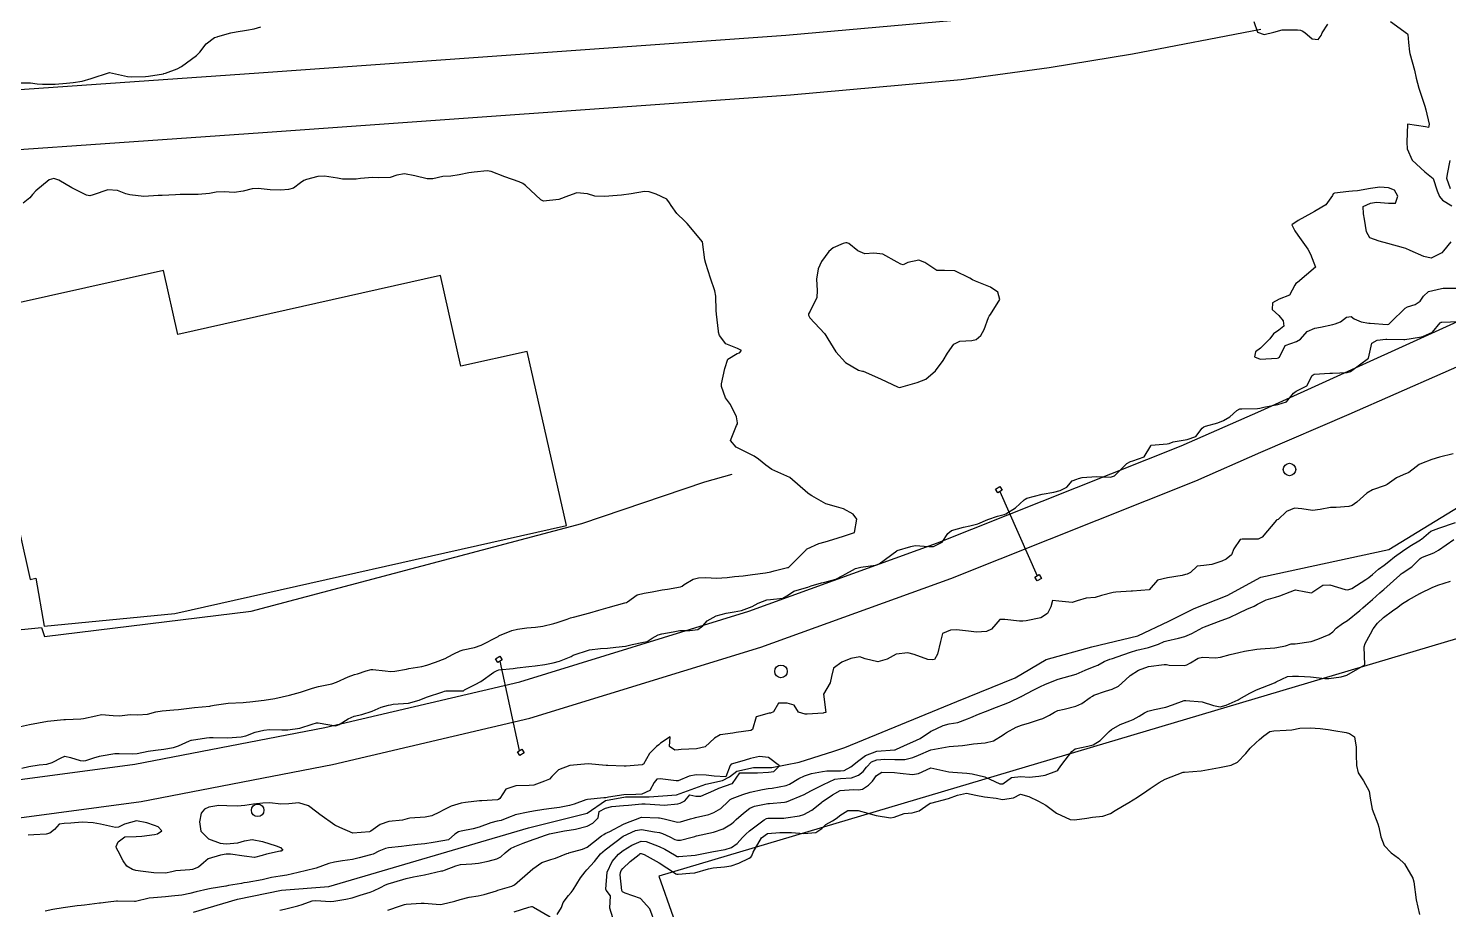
# Model space of a CAD drawing. Header units: metres. Extents: x 307586 to 320046, y 7427249 to 7434250.
# Drawn here: x 314908.2 to 315065.7, y 7432024.5 to 7432122.2 of the extents above; entities that cross this region are included whole.
import ezdxf

# ---------------------------------------------------------------- set-up
doc = ezdxf.new("R2010")
doc.units = ezdxf.units.M
doc.header["$MEASUREMENT"] = 0
for name, color, linetype in [('Curvas de Nivel 1m', 11, 'Continuous'), ('Curvas de Nivel 5m', 15, 'Continuous'), ('Divisa', 42, 'FENCELINE2'), ('Edificações', 30, 'Continuous'), ('Hidrografia', 140, 'Continuous'), ('Linha Férrea', 20, 'Continuous'), ('Portico', 45, 'Continuous'), ('Postes', 20, 'Continuous'), ('Vias Primárias', 230, 'Continuous')]:
    doc.layers.add(name, color=color, linetype=linetype)
doc.linetypes.add('FENCELINE2', pattern='A,0.25,-0.1,[132,ltypeshp.shx,S=0.1,R=0,X=-0.1,Y=0],-0.1,1', length=1.45)

msp = doc.modelspace()

# ---------------------------------------------------------------- linework, layer by layer
at = {"layer": 'Curvas de Nivel 1m', "flags": 128}
for points, elevation in [([(314907.2, 7432116.18), (314908.46, 7432116.19), (314909.2, 7432116.09), (314909.8, 7432116.03), (314911.2, 7432116.05), (314912.45, 7432116.14), (314913.2, 7432116.23), (314914.2, 7432116.38), (314915.21, 7432116.65), (314917.22, 7432117.34), (314919.22, 7432116.9), (314919.68, 7432116.85), (314921.22, 7432116.89), (314921.57, 7432116.94), (314923.22, 7432117.19), (314923.28, 7432117.21), (314923.43, 7432117.27), (314924.73, 7432117.75), (314925.23, 7432118), (314926.89, 7432119.23), (314927.25, 7432119.59), (314927.95, 7432120.52), (314928.88, 7432121.2), (314929.17, 7432121.29), (314929.26, 7432121.32), (314930.71, 7432121.74), (314931.27, 7432121.85), (314932.42, 7432122.01), (314933.28, 7432122.18), (314934.02, 7432122.4)], 728), ([(315044.14, 7432122.99), (315044.55, 7432121.82), (315045.29, 7432121.56), (315046.36, 7432121.79), (315047.3, 7432122.06), (315049, 7432122.06), (315049.3, 7432122.03), (315049.51, 7432121.97), (315049.8, 7432121.75), (315050.62, 7432121.07), (315051.29, 7432120.98), (315051.59, 7432121.43), (315051.7, 7432121.73), (315052.33, 7432122.69)], 728), ([(315059.31, 7432122.98), (315061.19, 7432121.61), (315061.22, 7432121.54), (315061.28, 7432120.64), (315061.39, 7432119.61), (315061.43, 7432119.45), (315061.97, 7432117.6), (315062.14, 7432116.7), (315062.44, 7432115.6), (315063.08, 7432113.71), (315063.11, 7432113.59), (315063.2, 7432113.18), (315063.59, 7432111.59), (315063.51, 7432111.25), (315063.17, 7432111.29), (315061.17, 7432111.61), (315061.09, 7432109.61), (315061.14, 7432108.86), (315061.68, 7432107.6), (315063.11, 7432106.3), (315064.02, 7432105.58), (315064.47, 7432104.2), (315064.72, 7432103.57), (315065.08, 7432103.19), (315066.08, 7432102.54)], 728), ([(314907.05, 7432044.75), (314908.35, 7432045.05), (314910.35, 7432045.41), (314912.18, 7432045.57), (314912.36, 7432045.58), (314914.04, 7432045.68), (314914.36, 7432045.7), (314915.73, 7432045.98), (314916.36, 7432046.14), (314917.66, 7432046.03), (314918.36, 7432046), (314919.53, 7432046.13), (314920.37, 7432046.11), (314921.46, 7432046.19), (314922.37, 7432046.42), (314923.08, 7432046.55), (314924.37, 7432046.67), (314924.9, 7432046.71), (314926.38, 7432046.88), (314926.68, 7432046.92), (314928.38, 7432047.08), (314928.48, 7432047.1), (314928.85, 7432047.19), (314930.39, 7432047.41), (314932.06, 7432047.48), (314932.39, 7432047.51), (314932.81, 7432047.56), (314934.39, 7432047.73), (314935.58, 7432047.92), (314936.39, 7432048.11), (314937.2, 7432048.29), (314938.4, 7432048.61), (314939.75, 7432049.06), (314940.4, 7432049.23), (314941.9, 7432049.55), (314942.41, 7432049.72), (314943.71, 7432050.31), (314944.42, 7432050.57), (314944.75, 7432050.66), (314945.7, 7432050.99), (314946.27, 7432051.14), (314946.43, 7432051.15), (314947.8, 7432050.97), (314948.42, 7432050.91), (314948.87, 7432050.95), (314950.18, 7432051.18), (314950.43, 7432051.23), (314951.88, 7432051.47), (314952.43, 7432051.6), (314953.38, 7432051.96), (314954.45, 7432052.36), (314954.81, 7432052.52), (314955.41, 7432052.87), (314956.11, 7432053.21), (314956.46, 7432053.31), (314957.73, 7432053.58), (314958.46, 7432053.83), (314960.32, 7432054.81), (314960.41, 7432054.87), (314960.47, 7432054.9), (314961.84, 7432055.44), (314962.49, 7432055.6), (314963.52, 7432055.74), (314964.49, 7432055.83), (314965.29, 7432055.95), (314966.5, 7432056.25), (314966.88, 7432056.35), (314968, 7432056.73), (314968.36, 7432056.86), (314968.5, 7432056.89), (314968.71, 7432056.92), (314970.51, 7432057.4), (314971.5, 7432057.7), (314972.52, 7432058), (314974.4, 7432058.52), (314974.52, 7432058.55), (314974.59, 7432058.57), (314974.67, 7432058.64), (314975.76, 7432059.4), (314976.54, 7432059.6), (314977.4, 7432059.75), (314978.54, 7432059.95), (314979.1, 7432060.03), (314980.55, 7432060.31), (314980.73, 7432060.39), (314980.97, 7432060.57), (314981.97, 7432061.15), (314982.56, 7432061.29), (314983.35, 7432061.32), (314984.56, 7432061.27), (314985.72, 7432061.35), (314986.56, 7432061.45), (314987.52, 7432061.53), (314988.56, 7432061.67), (314989.97, 7432061.86), (314990.57, 7432061.98), (314990.93, 7432062.08), (314992.41, 7432062.43), (314992.54, 7432062.46), (314992.57, 7432062.49), (314994.48, 7432064.4), (314994.53, 7432064.46), (314994.59, 7432064.52), (314995.9, 7432065.09), (314996.61, 7432065.3), (314997.45, 7432065.53), (314998.62, 7432065.93), (314998.95, 7432066.02), (314999.87, 7432066.34), (315000.11, 7432067.81), (314999.7, 7432068.34), (314998.65, 7432068.94), (314997.86, 7432069.17), (314996.66, 7432069.51), (314995.11, 7432070.4), (314994.83, 7432070.57), (314994.68, 7432070.68), (314992.69, 7432072.43), (314990.7, 7432073.3), (314990.02, 7432073.78), (314989.21, 7432074.47), (314988.72, 7432074.8), (314988.08, 7432075.13), (314986.73, 7432075.77), (314986.12, 7432076.51), (314986.76, 7432078.2), (314986.87, 7432078.39), (314986.89, 7432078.5), (314986.77, 7432079.16), (314986.1, 7432080.51), (314985.55, 7432081.27), (314985.1, 7432082.53), (314985.11, 7432082.82), (314985.49, 7432084.52), (314985.81, 7432085.56), (314986.86, 7432086.17), (314987.1, 7432086.26), (314987.32, 7432086.5), (314986.87, 7432086.71), (314985.59, 7432087.24), (314984.88, 7432088.17), (314984.77, 7432088.53), (314984.76, 7432088.66), (314984.56, 7432090.53), (314984.53, 7432090.93), (314984.49, 7432092.53), (314984.37, 7432093.11), (314983.88, 7432094.54), (314983.37, 7432096.15), (314983.27, 7432096.55), (314983, 7432098.55), (314981.28, 7432100.57), (314981.04, 7432100.83), (314980.15, 7432101.7), (314979.51, 7432102.59), (314979.34, 7432102.88), (314979.06, 7432103.27), (314977.85, 7432103.83), (314977.07, 7432104.09), (314976.57, 7432104.13), (314975.07, 7432103.88), (314974, 7432103.73), (314973.06, 7432103.64), (314972.16, 7432103.58), (314971.06, 7432103.62), (314970.25, 7432103.89), (314969.07, 7432103.98), (314968.15, 7432103.64), (314967.06, 7432103.24), (314965.37, 7432103.08), (314965.06, 7432103.22), (314963.37, 7432104.79), (314963.08, 7432105.03), (314962.66, 7432105.22), (314961.09, 7432105.77), (314959.58, 7432106.35), (314959.1, 7432106.42), (314957.68, 7432106.27), (314957.09, 7432106.19), (314956, 7432105.97), (314955.09, 7432105.85), (314954.2, 7432105.79), (314953.08, 7432105.54), (314952.46, 7432105.53), (314951.09, 7432105.87), (314949.96, 7432106.08), (314949.09, 7432105.93), (314948.36, 7432105.7), (314947.08, 7432105.66), (314946.39, 7432105.68), (314945.08, 7432105.57), (314944.59, 7432105.51), (314943.08, 7432105.52), (314942.51, 7432105.6), (314941.08, 7432105.83), (314940.35, 7432105.8), (314939.08, 7432105.48), (314938.8, 7432105.36), (314938.41, 7432105.09), (314937.65, 7432104.51), (314937.07, 7432104.34), (314936.24, 7432104.29), (314935.06, 7432104.32), (314933.73, 7432104.48), (314933.07, 7432104.45), (314932.05, 7432104.18), (314931.06, 7432104.04), (314929.97, 7432104.09), (314929.06, 7432104.05), (314928.34, 7432103.93), (314927.06, 7432103.8), (314925.64, 7432103.82), (314925.06, 7432103.81), (314924.56, 7432103.76), (314923.06, 7432103.7), (314922.65, 7432103.68), (314921.06, 7432103.59), (314919.49, 7432103.75), (314919.06, 7432103.89), (314918.13, 7432104.26), (314917.06, 7432104.33), (314915.44, 7432103.75), (314915.06, 7432103.65), (314914.69, 7432103.74), (314913.06, 7432104.56), (314911.62, 7432105.4), (314911.07, 7432105.59), (314910.54, 7432105.42), (314909.06, 7432104.21), (314908.7, 7432103.8), (314908.42, 7432103.45), (314907.67, 7432102.83)], 728), ([(315065.95, 7432104.42), (315065.56, 7432105.56), (315065.62, 7432106.07), (315065.92, 7432107.56)], 728), ([(315066, 7432098.57), (315065.18, 7432097.57), (315065, 7432097.35), (315063.81, 7432096.76), (315063, 7432096.94), (315061.46, 7432097.61), (315061.01, 7432097.82), (315060.72, 7432097.9), (315059.01, 7432098.36), (315058.04, 7432098.62), (315057.02, 7432098.99), (315056.65, 7432099.67), (315056.43, 7432101.06), (315056.3, 7432101.67), (315056.26, 7432102.47), (315057.07, 7432102.83), (315057.76, 7432102.97), (315059.07, 7432102.85), (315059.86, 7432102.84), (315060.12, 7432103.62), (315059.74, 7432104.28), (315059.09, 7432104.54), (315058.13, 7432104.62), (315057.09, 7432104.47), (315055.62, 7432104.21), (315055.09, 7432104.17), (315054.67, 7432104.12), (315053.09, 7432103.96), (315052.94, 7432103.86), (315052.85, 7432103.71), (315052.14, 7432102.65), (315051.06, 7432102.02), (315050.86, 7432101.93), (315050.54, 7432101.74), (315049.04, 7432100.93), (315048.36, 7432100.44), (315048.7, 7432099.76), (315049.03, 7432099.28), (315050.11, 7432097.74), (315050.43, 7432097.17), (315050.98, 7432095.73), (315048.97, 7432094.04), (315048.81, 7432093.92), (315048.69, 7432093.76), (315048.08, 7432092.63), (315046.94, 7432092.2), (315046.2, 7432091.79), (315046.18, 7432091.04), (315046.92, 7432090.38), (315047.38, 7432089.78), (315047.48, 7432089.2), (315046.9, 7432088.76), (315046.33, 7432088.35), (315045.93, 7432087.79), (315044.87, 7432086.77), (315044.34, 7432086.34), (315044.2, 7432085.82), (315044.86, 7432085.54), (315046.72, 7432085.64), (315046.86, 7432085.69), (315046.92, 7432085.72), (315046.97, 7432085.78), (315047.6, 7432087.05), (315048.88, 7432087.51), (315049.33, 7432087.75), (315050.04, 7432088.6), (315050.9, 7432088.98), (315051.52, 7432089.11), (315052.91, 7432089.39), (315053.16, 7432089.45), (315053.76, 7432089.7), (315054.42, 7432090.19), (315054.92, 7432090.27), (315055.25, 7432090.02), (315056.04, 7432089.67), (315056.91, 7432089.55), (315057.03, 7432089.54), (315058.91, 7432089.4), (315059.11, 7432089.44), (315059.33, 7432089.63), (315060.93, 7432091.21), (315061.19, 7432091.35), (315062.02, 7432091.6), (315062.57, 7432091.96), (315062.95, 7432092.54), (315063.51, 7432093.03), (315064.96, 7432093.39), (315065.13, 7432093.4), (315066.96, 7432093.42)], 728), ([(314907.53, 7432040.21), (314908.29, 7432040.37), (314909.43, 7432040.56), (314910.3, 7432040.65), (314910.89, 7432040.81), (314911.95, 7432041.39), (314912.2, 7432041.5), (314912.3, 7432041.51), (314912.91, 7432041.38), (314913.98, 7432041.05), (314914.3, 7432040.99), (314914.63, 7432041.03), (314915.49, 7432041.35), (314916.12, 7432041.53), (314916.31, 7432041.56), (314917.83, 7432041.81), (314918.31, 7432041.83), (314919.84, 7432041.77), (314920.31, 7432041.82), (314921.52, 7432042.07), (314922.32, 7432042.18), (314923.26, 7432042.31), (314924.32, 7432042.5), (314924.9, 7432042.66), (314926.09, 7432043.22), (314926.28, 7432043.28), (314926.33, 7432043.29), (314927.99, 7432043.55), (314928.34, 7432043.58), (314928.73, 7432043.59), (314930.34, 7432043.55), (314931.84, 7432043.66), (314932.34, 7432043.79), (314933.4, 7432044.19), (314934.35, 7432044.41), (314934.99, 7432044.47), (314936.35, 7432044.45), (314937.01, 7432044.43), (314938.35, 7432044.62), (314939.7, 7432045.06), (314940.2, 7432045.2), (314940.36, 7432045.21), (314941.46, 7432045.04), (314942.35, 7432044.89), (314942.7, 7432045.02), (314943.71, 7432045.66), (314944.37, 7432045.94), (314945.23, 7432046.13), (314946.38, 7432046.5), (314946.69, 7432046.67), (314947.37, 7432046.97), (314948.16, 7432047.19), (314948.39, 7432047.23), (314948.71, 7432047.27), (314950.39, 7432047.4), (314951.59, 7432047.72), (314952.39, 7432048.06), (314954.19, 7432048.67), (314954.4, 7432048.74), (314954.52, 7432048.76), (314956.4, 7432048.77), (314956.48, 7432048.78), (314956.62, 7432048.86), (314957.78, 7432049.47), (314958.41, 7432049.82), (314959.86, 7432050.82), (314960.21, 7432051.03), (314960.43, 7432051.08), (314961.99, 7432051.24), (314962.43, 7432051.3), (314963.74, 7432051.47), (314964.43, 7432051.53), (314965.51, 7432051.68), (314966.44, 7432051.86), (314967.14, 7432052.04), (314968.45, 7432052.59), (314968.53, 7432052.64), (314968.65, 7432052.72), (314970.46, 7432053.33), (314971.68, 7432053.45), (314972.46, 7432053.5), (314973.4, 7432053.6), (314974.46, 7432053.72), (314975.21, 7432053.89), (314976.47, 7432054.16), (314976.85, 7432054.24), (314977.42, 7432054.61), (314978.09, 7432054.99), (314978.48, 7432055.08), (314979.75, 7432055.32), (314980.49, 7432055.45), (314981.59, 7432055.46), (314982.49, 7432055.58), (314983.05, 7432055.99), (314983.53, 7432056.53), (314984.51, 7432057.09), (314985.64, 7432057.38), (314986.51, 7432057.53), (314987.34, 7432057.67), (314988.52, 7432058.12), (314989.16, 7432058.47), (314990.13, 7432058.86), (314990.53, 7432058.91), (314991.91, 7432059.06), (314992.54, 7432059.41), (314993.13, 7432059.83), (314994.55, 7432060.22), (314994.68, 7432060.27), (314995.05, 7432060.4), (314996.21, 7432060.73), (314996.56, 7432060.82), (314997.77, 7432061.16), (314998.57, 7432061.57), (314999.97, 7432062.34), (315000.57, 7432062.49), (315002.19, 7432062.7), (315002.58, 7432062.86), (315004.54, 7432064.29), (315004.57, 7432064.31), (315004.59, 7432064.32), (315006.1, 7432064.77), (315006.6, 7432064.87), (315008.08, 7432064.77), (315008.6, 7432064.77), (315009.57, 7432065.26), (315010.19, 7432066.22), (315010.63, 7432066.54), (315011.93, 7432066.9), (315012.63, 7432067.06), (315013.52, 7432067.3), (315014.64, 7432067.77), (315015.73, 7432068.15), (315016.46, 7432068.33), (315016.65, 7432068.39), (315017.72, 7432069.07), (315018.67, 7432069.93), (315018.77, 7432070.02), (315018.95, 7432070.12), (315020.68, 7432070.57), (315021.97, 7432070.79), (315022.68, 7432070.98), (315023.39, 7432071.36), (315024.01, 7432072.06), (315024.5, 7432072.25), (315024.7, 7432072.31), (315025.09, 7432072.44), (315026.7, 7432072.55), (315028.26, 7432072.45), (315028.7, 7432072.61), (315030.04, 7432073.98), (315030.48, 7432074.21), (315030.72, 7432074.27), (315031.97, 7432074.71), (315032.7, 7432075.95), (315032.72, 7432075.98), (315032.74, 7432075.99), (315034.52, 7432076.15), (315034.75, 7432076.21), (315035.18, 7432076.36), (315036.75, 7432076.62), (315037.69, 7432076.96), (315038.41, 7432077.88), (315038.61, 7432078.04), (315038.77, 7432078.1), (315040.16, 7432078.48), (315040.78, 7432078.74), (315041.48, 7432079.14), (315042.25, 7432079.84), (315042.6, 7432080.02), (315042.8, 7432080.05), (315044.54, 7432080.07), (315044.8, 7432080.11), (315045.23, 7432080.24), (315046.8, 7432080.5), (315047.77, 7432080.8), (315048.53, 7432081.76), (315048.67, 7432081.9), (315048.82, 7432081.98), (315050, 7432082.57), (315050.62, 7432083.73), (315050.84, 7432083.87), (315052.56, 7432084), (315052.85, 7432084), (315054.49, 7432084.05), (315054.85, 7432084.16), (315056.86, 7432085.66), (315057.23, 7432087.31), (315057.83, 7432087.65), (315058.77, 7432087.75), (315058.88, 7432087.76), (315060.77, 7432087.72), (315060.88, 7432087.73), (315062.5, 7432087.99), (315062.89, 7432088.05), (315063.96, 7432088.52), (315064.8, 7432089.57), (315064.87, 7432089.61), (315064.91, 7432089.63), (315064.98, 7432089.64), (315066.91, 7432089.73)], 729), ([(315066.25, 7432075.06), (315064.73, 7432074.66), (315063.89, 7432074.42), (315062.73, 7432073.97), (315062.47, 7432073.85), (315062.15, 7432073.6), (315061.34, 7432072.98), (315060.71, 7432072.7), (315059.96, 7432072.37), (315058.93, 7432071.64), (315058.69, 7432071.52), (315057.29, 7432071.05), (315056.68, 7432070.69), (315055.56, 7432069.68), (315055.05, 7432069.3), (315054.67, 7432069.2), (315053.26, 7432069.11), (315052.66, 7432069.09), (315051.5, 7432068.89), (315050.66, 7432068.75), (315049.46, 7432068.94), (315048.66, 7432069.03), (315047.76, 7432068.67), (315046.83, 7432067.78), (315046.69, 7432067.73), (315046.64, 7432067.69), (315045.06, 7432065.8), (315044.62, 7432065.59), (315042.86, 7432065.59), (315042.62, 7432065.54), (315041.94, 7432064.51), (315041.65, 7432063.84), (315041.08, 7432063.36), (315040.59, 7432063.15), (315039.49, 7432062.77), (315038.58, 7432062.67), (315037.87, 7432062.6), (315037.13, 7432061.89), (315036.75, 7432061.72), (315036.57, 7432061.66), (315036.21, 7432061.54), (315034.57, 7432061.31), (315033.46, 7432061.05), (315032.55, 7432059.95), (315030.7, 7432059.82), (315030.55, 7432059.81), (315028.83, 7432059.72), (315028.55, 7432059.68), (315027.23, 7432059.33), (315026.54, 7432059.13), (315025.54, 7432059.03), (315024.53, 7432058.73), (315024.01, 7432058.57), (315022.53, 7432058.72), (315021.83, 7432058.78), (315021.63, 7432058.08), (315021.27, 7432057.33), (315020.51, 7432056.85), (315018.91, 7432056.52), (315018.51, 7432056.49), (315018.15, 7432056.48), (315016.51, 7432056.66), (315015.99, 7432056.66), (315015.53, 7432056.15), (315015.05, 7432055.6), (315014.49, 7432055.34), (315013.4, 7432055.27), (315012.49, 7432055.4), (315011.18, 7432055.52), (315010.49, 7432055.49), (315009.6, 7432055.11), (315009.38, 7432054.23), (315009.07, 7432052.84), (315008.74, 7432052.24), (315008.45, 7432052.19), (315008, 7432052.24), (315006.46, 7432052.81), (315005.76, 7432052.97), (315004.46, 7432052.84), (315003.46, 7432052.29), (315002.45, 7432051.97), (315001.02, 7432052.32), (315000.45, 7432052.53), (314999.45, 7432052.35), (314998.45, 7432051.96), (314997.54, 7432051.27), (314997.29, 7432050.37), (314997.15, 7432049.64), (314996.4, 7432048.38), (314996.67, 7432046.38), (314996.45, 7432046.31), (314996.38, 7432046.3), (314994.59, 7432046.19), (314994.38, 7432046.19), (314993.64, 7432046.41), (314993.15, 7432047.18), (314992.39, 7432047.4), (314991.44, 7432047.39), (314990.86, 7432046.45), (314990.53, 7432046.3), (314990.38, 7432046.28), (314988.95, 7432045.89), (314988.55, 7432044.48), (314988.35, 7432044.37), (314986.72, 7432044.13), (314986.35, 7432044.06), (314984.96, 7432043.9), (314984.34, 7432043.53), (314983.28, 7432042.54), (314982.33, 7432042.32), (314980.63, 7432042.27), (314980.33, 7432042.23), (314979.93, 7432042.18), (314979.35, 7432042.58), (314979.42, 7432043.66), (314978.34, 7432042.95), (314978.14, 7432042.79), (314977.9, 7432042.6), (314977.12, 7432041.82), (314976.46, 7432040.62), (314976.36, 7432040.58), (314976.31, 7432040.57), (314974.55, 7432040.4), (314974.31, 7432040.4), (314972.49, 7432040.49), (314972.31, 7432040.5), (314970.31, 7432040.69), (314968.3, 7432040.49), (314967.03, 7432040), (314966.29, 7432039.27), (314966.04, 7432038.99), (314965.47, 7432038.75), (314964.6, 7432038.43), (314964.28, 7432038.32), (314963.78, 7432038.27), (314962.28, 7432038.25), (314961.2, 7432037.88), (314960.54, 7432036.81), (314960.37, 7432036.7), (314960.26, 7432036.69), (314958.51, 7432036.58), (314958.26, 7432036.56), (314956.72, 7432036.39), (314956.25, 7432036.32), (314955.14, 7432035.98), (314954.24, 7432035.53), (314953.83, 7432035.3), (314952.98, 7432034.9), (314952.23, 7432034.76), (314950.53, 7432034.63), (314950.23, 7432034.57), (314949.73, 7432034.44), (314948.23, 7432034.26), (314947.24, 7432033.95), (314946.22, 7432033.2), (314946.07, 7432033.13), (314944.21, 7432033), (314942.79, 7432033.6), (314942.22, 7432033.88), (314940.57, 7432035.05), (314940.24, 7432035.33), (314939.31, 7432036), (314938.25, 7432036.36), (314937.11, 7432036.23), (314936.25, 7432036.21), (314935.01, 7432036.35), (314934.25, 7432036.32), (314933.2, 7432036.19), (314932.25, 7432036.07), (314931.44, 7432035.97), (314930.25, 7432036.02), (314929.36, 7432036.07), (314928.24, 7432035.87), (314927.79, 7432035.66), (314927.42, 7432035.21), (314927.2, 7432034.23), (314927.37, 7432033.21), (314928.2, 7432032.35), (314929.5, 7432031.87), (314930.19, 7432031.8), (314931.46, 7432031.9), (314932.2, 7432032.12), (314933.06, 7432032.28), (314934.2, 7432032.06), (314935.71, 7432031.59), (314936.19, 7432031.41), (314936.47, 7432031.1), (314936.29, 7432030.99), (314936.18, 7432030.97), (314934.66, 7432030.64), (314934.18, 7432030.49), (314933.33, 7432030.29), (314932.18, 7432030.42), (314930.67, 7432030.67), (314930.18, 7432030.66), (314929.55, 7432030.55), (314928.17, 7432030.14), (314927.67, 7432029.7), (314927.1, 7432029.21), (314926.43, 7432028.95), (314926.16, 7432028.9), (314924.61, 7432028.79), (314924.16, 7432028.69), (314923.45, 7432028.54), (314922.16, 7432028.57), (314920.67, 7432028.77), (314920.16, 7432028.86), (314919.8, 7432028.94), (314919.15, 7432029.31), (314918.75, 7432029.9), (314918.18, 7432030.98), (314918.01, 7432031.32), (314917.99, 7432031.52), (314918.19, 7432032.04), (314918.92, 7432032.59), (314920.2, 7432032.63), (314920.84, 7432032.64), (314922.21, 7432032.84), (314922.55, 7432032.92), (314923.03, 7432033.26), (314922.65, 7432033.69), (314922.22, 7432033.84), (314921.36, 7432034.14), (314920.22, 7432034.37), (314918.9, 7432033.99), (314918.22, 7432033.64), (314917.92, 7432033.62), (314916.22, 7432033.98), (314915.44, 7432034.13), (314914.22, 7432034.2), (314912.93, 7432034.09), (314912.22, 7432034.06), (314911.64, 7432033.97), (314911.13, 7432033.4), (314910.62, 7432032.99), (314910.21, 7432032.89), (314908.83, 7432032.81), (314908.2, 7432032.75)], 729), ([(314948.11, 7432024.46), (314949.51, 7432024.94), (314949.96, 7432025.09), (314950.12, 7432025.12), (314951.8, 7432025.23), (314952.12, 7432025.22), (314953.91, 7432025.09), (314954.12, 7432025.1), (314955.54, 7432025.44), (314956.12, 7432025.62), (314957.11, 7432025.87), (314958.13, 7432026.04), (314958.78, 7432026.19), (314960.14, 7432026.6), (314960.3, 7432026.65), (314960.83, 7432026.8), (314961.85, 7432027.09), (314962.15, 7432027.26), (314963.87, 7432028.76), (314964.17, 7432029.02), (314965.19, 7432029.73), (314966.18, 7432030.07), (314966.7, 7432030.22), (314967.97, 7432030.72), (314968.13, 7432030.78), (314968.18, 7432030.8), (314969.69, 7432031.2), (314970.19, 7432031.43), (314970.92, 7432031.97), (314971.81, 7432032.67), (314972.04, 7432032.85), (314972.22, 7432032.94), (314972.74, 7432033.18), (314974.23, 7432033.97), (314974.69, 7432034.17), (314975.88, 7432034.62), (314976.13, 7432034.72), (314976.23, 7432034.74), (314978.13, 7432034.7), (314978.23, 7432034.7), (314978.73, 7432034.59), (314979.93, 7432034.28), (314980.23, 7432034.22), (314980.55, 7432034.24), (314981.66, 7432034.56), (314982.1, 7432034.68), (314982.24, 7432034.71), (314983.69, 7432035.07), (314984.24, 7432035.26), (314985.04, 7432035.73), (314985.84, 7432036.5), (314986.07, 7432036.7), (314986.27, 7432036.81), (314987.48, 7432037.28), (314988.27, 7432037.52), (314989.64, 7432037.82), (314990.28, 7432037.93), (314990.74, 7432037.99), (314992.28, 7432038.28), (314992.63, 7432038.42), (314993.67, 7432039.03), (314994.3, 7432039.35), (314995.1, 7432039.59), (314996.3, 7432039.82), (314996.8, 7432039.88), (314998.31, 7432039.89), (314998.72, 7432039.94), (314999.43, 7432040.34), (315000.32, 7432041.05), (315001.06, 7432041.59), (315002.33, 7432042.07), (315004.28, 7432042.23), (315004.33, 7432042.23), (315004.38, 7432042.23), (315004.51, 7432042.28), (315005.73, 7432042.87), (315006.34, 7432043.13), (315007.12, 7432043.48), (315008.27, 7432044.24), (315008.31, 7432044.28), (315008.35, 7432044.31), (315009.67, 7432044.91), (315010.37, 7432045.09), (315011.31, 7432045.26), (315012.37, 7432045.65), (315012.74, 7432045.82), (315013.59, 7432046.17), (315014.39, 7432046.49), (315015.6, 7432046.94), (315016.39, 7432047.24), (315017.03, 7432047.5), (315018.32, 7432048.12), (315018.38, 7432048.15), (315018.4, 7432048.16), (315019.67, 7432048.84), (315020.42, 7432049.22), (315021.02, 7432049.49), (315022.43, 7432050.07), (315024.44, 7432050.6), (315025.44, 7432051.04), (315026.45, 7432051.48), (315026.84, 7432051.63), (315027.56, 7432052.01), (315028.17, 7432052.29), (315028.46, 7432052.37), (315028.99, 7432052.52), (315030.46, 7432053.07), (315031.16, 7432053.27), (315032.47, 7432053.59), (315033.58, 7432053.94), (315034.19, 7432054.22), (315034.48, 7432054.32), (315035.77, 7432054.62), (315036.49, 7432054.81), (315037.26, 7432055.13), (315038.5, 7432055.8), (315038.66, 7432055.88), (315040.51, 7432056.56), (315041.45, 7432056.9), (315042.52, 7432057.42), (315043.36, 7432057.82), (315044.17, 7432058.17), (315044.53, 7432058.36), (315045.5, 7432058.84), (315046.54, 7432059.14), (315047.03, 7432059.3), (315048.18, 7432059.76), (315048.45, 7432059.87), (315048.55, 7432059.91), (315048.75, 7432059.95), (315049.91, 7432059.74), (315050.55, 7432059.63), (315050.62, 7432059.66), (315050.7, 7432059.73), (315051.78, 7432060.5), (315052.56, 7432060.53), (315054.26, 7432059.99), (315054.56, 7432059.95), (315055, 7432060.12), (315056.57, 7432061.11), (315056.89, 7432061.33), (315057.29, 7432061.65), (315057.98, 7432062.25), (315058.59, 7432062.69), (315059.11, 7432063.12), (315059.73, 7432063.62), (315060.61, 7432064.25), (315061.43, 7432064.79), (315062.62, 7432065.52), (315062.66, 7432065.55), (315062.72, 7432065.59), (315063.75, 7432066.46), (315064.64, 7432066.82), (315066.52, 7432067.42)], 729), ([(314973.04, 7432023.59), (314972.71, 7432024.66), (314972.78, 7432026.02), (314972.32, 7432026.67), (314972.27, 7432026.79), (314972.43, 7432028.67), (314972.99, 7432029.85), (314973.68, 7432030.65), (314974.2, 7432031.06), (314975.16, 7432031.67), (314976.21, 7432032.11), (314976.75, 7432032.07), (314978.2, 7432031.52), (314978.83, 7432031.22), (314979.88, 7432030.57), (314980.19, 7432030.41), (314980.38, 7432030.38), (314982.19, 7432030.55), (314984.2, 7432030.96), (314985.51, 7432031.19), (314986.2, 7432031.4), (314986.86, 7432031.84), (314987.45, 7432032.49), (314987.81, 7432032.89), (314988.22, 7432033.24), (314989.85, 7432034.46), (314990.08, 7432034.6), (314990.24, 7432034.63), (314992.02, 7432034.65), (314992.24, 7432034.67), (314993.75, 7432034.9), (314994.24, 7432035.05), (314995.11, 7432035.53), (314996.18, 7432036.38), (314996.23, 7432036.42), (314996.26, 7432036.44), (314997.4, 7432037.24), (314998.28, 7432037.7), (314999.76, 7432037.82), (315000.28, 7432037.79), (315000.74, 7432037.86), (315001.42, 7432038.32), (315001.84, 7432038.76), (315002.3, 7432039.36), (315002.88, 7432039.73), (315004.3, 7432039.71), (315004.92, 7432039.65), (315006.3, 7432039.49), (315006.96, 7432039.6), (315008.31, 7432040.24), (315010.31, 7432039.8), (315010.75, 7432039.76), (315012.3, 7432039.65), (315012.92, 7432039.57), (315014.3, 7432039.22), (315015.99, 7432038.44), (315016.29, 7432038.46), (315017.26, 7432039.17), (315018.3, 7432039.27), (315019.21, 7432039.2), (315020.3, 7432039.3), (315020.99, 7432039.4), (315022.31, 7432039.91), (315022.4, 7432039.98), (315022.48, 7432040.07), (315022.86, 7432040.6), (315023.97, 7432042.05), (315024.34, 7432042.32), (315025.73, 7432042.64), (315026.34, 7432042.78), (315027.11, 7432043.25), (315027.85, 7432044.01), (315028.1, 7432044.26), (315028.36, 7432044.47), (315029.32, 7432045.03), (315030.38, 7432045.45), (315030.76, 7432045.59), (315031.41, 7432045.96), (315032.01, 7432046.33), (315032.39, 7432046.5), (315033.14, 7432046.69), (315034.39, 7432046.95), (315035.11, 7432047.2), (315036.4, 7432047.68), (315036.58, 7432047.71), (315038.4, 7432047.55), (315039.67, 7432047.13), (315040.39, 7432046.99), (315041.07, 7432047.17), (315042.4, 7432047.78), (315042.51, 7432047.83), (315043.71, 7432048.52), (315044.42, 7432048.87), (315045.1, 7432049.13), (315046.43, 7432049.65), (315046.51, 7432049.7), (315046.62, 7432049.78), (315047.86, 7432050.35), (315048.44, 7432050.4), (315049.08, 7432050.39), (315050.44, 7432050.31), (315052.01, 7432050.14), (315052.44, 7432050.14), (315053.83, 7432050.31), (315054.44, 7432050.51), (315056.45, 7432051.66), (315056.38, 7432053.66), (315056.49, 7432054), (315057.09, 7432055.07), (315057.38, 7432055.65), (315057.87, 7432056.28), (315058.52, 7432056.89), (315059.51, 7432057.63), (315060.1, 7432058.04), (315060.53, 7432058.36), (315061.3, 7432058.84), (315062.55, 7432059.55), (315062.58, 7432059.56), (315062.63, 7432059.59), (315063.91, 7432060.22), (315064.56, 7432060.49), (315065.96, 7432060.94)], 731), ([(314977.79, 7432022.91), (314977.14, 7432024.61), (314976.13, 7432025.75), (314974.44, 7432026.34), (314974.14, 7432026.47), (314974.04, 7432026.64), (314973.86, 7432028.35), (314973.89, 7432028.64), (314973.98, 7432028.83), (314974.17, 7432029.06), (314974.98, 7432029.83), (314975.96, 7432030.62), (314976.1, 7432030.72), (314976.19, 7432030.74), (314976.54, 7432030.62), (314978.18, 7432029.68), (314979.89, 7432028.57), (314980.05, 7432028.46), (314980.16, 7432028.43), (314980.29, 7432028.44), (314981.6, 7432028.56), (314982.13, 7432028.59), (314982.16, 7432028.59), (314983.66, 7432029.04), (314984.17, 7432029.13), (314985.44, 7432029.24), (314986.18, 7432029.35), (314987.03, 7432029.64), (314988.19, 7432030.21), (314988.36, 7432030.31), (314988.46, 7432030.48), (314988.6, 7432030.87), (314989.54, 7432032.46), (314990.22, 7432032.93), (314991.59, 7432033.06), (314992.22, 7432033.06), (314992.86, 7432033.06), (314994.22, 7432032.93), (314995.56, 7432033.04), (314996.22, 7432033.49), (314996.67, 7432033.94), (314997.41, 7432034.37), (314997.92, 7432034.68), (314998.24, 7432034.96), (314999.12, 7432035.48), (315000.25, 7432035.49), (315001.34, 7432035.22), (315002.24, 7432034.96), (315003.83, 7432034.7), (315004.24, 7432034.75), (315005.37, 7432035.15), (315006.25, 7432035.23), (315007.04, 7432035.47), (315008.15, 7432036.24), (315008.22, 7432036.28), (315008.26, 7432036.3), (315008.33, 7432036.31), (315010.27, 7432036.82), (315011.28, 7432037.19), (315012.28, 7432037.42), (315013.3, 7432037.2), (315014.27, 7432037.01), (315015.57, 7432036.85), (315016.27, 7432036.72), (315017.49, 7432036.91), (315018.27, 7432037.32), (315019.2, 7432037.04), (315020.27, 7432036.54), (315021.06, 7432036.08), (315022.25, 7432035.2), (315023.77, 7432034.51), (315024.24, 7432034.46), (315025.61, 7432034.66), (315026.24, 7432034.74), (315027.39, 7432034.87), (315028.25, 7432035.17), (315028.76, 7432035.48), (315029.57, 7432035.98), (315030.27, 7432036.38), (315031.25, 7432036.98), (315032.28, 7432037.68), (315032.66, 7432037.94), (315033.64, 7432038.59), (315034.3, 7432038.96), (315034.97, 7432039.24), (315036.31, 7432039.73), (315036.45, 7432039.76), (315038.31, 7432039.88), (315040.32, 7432040.26), (315041.64, 7432040.51), (315042.32, 7432040.87), (315043.24, 7432041.82), (315043.75, 7432042.4), (315044.35, 7432042.99), (315044.78, 7432043.38), (315045.23, 7432043.79), (315045.91, 7432044.24), (315046.37, 7432044.34), (315047.74, 7432044.39), (315048.37, 7432044.46), (315049.23, 7432044.61), (315050.37, 7432044.67), (315051.5, 7432044.59), (315052.37, 7432044.47), (315053.02, 7432044.36), (315054.37, 7432044.14), (315054.74, 7432044.05), (315055.32, 7432043.67), (315055.5, 7432042.52), (315055.48, 7432041.67), (315055.51, 7432040.48), (315055.71, 7432039.67), (315056.3, 7432038.77), (315056.93, 7432037.65), (315057.05, 7432036.87), (315057.25, 7432035.65), (315057.88, 7432034.01), (315058.01, 7432033.64), (315058.23, 7432032.59), (315058.59, 7432031.63), (315059.37, 7432030.79), (315060.2, 7432030.2), (315060.86, 7432029.6), (315061.76, 7432028), (315061.88, 7432027.59), (315062.14, 7432025.59), (315062.52, 7432023.98)], 732), ([(314936.11, 7432024.44), (314936.63, 7432024.57), (314938.11, 7432024.91), (314938.61, 7432025.07), (314939.7, 7432025.48), (314940.12, 7432025.53), (314941.73, 7432025.42), (314942.12, 7432025.44), (314943.46, 7432025.67), (314944.13, 7432025.83), (314945.02, 7432026.11), (314946.13, 7432026.45), (314946.53, 7432026.59), (314947.3, 7432026.97), (314947.86, 7432027.25), (314948.15, 7432027.36), (314948.76, 7432027.56), (314950.15, 7432027.97), (314950.95, 7432028.13), (314952.16, 7432028.35), (314954.07, 7432028.79), (314954.16, 7432028.8), (314954.22, 7432028.82), (314954.37, 7432028.88), (314955.66, 7432029.37), (314956.17, 7432029.5), (314957.42, 7432029.6), (314958.17, 7432029.66), (314959.22, 7432029.87), (314960.18, 7432030.13), (314960.62, 7432030.36), (314961.11, 7432030.8), (314961.71, 7432031.27), (314962.19, 7432031.5), (314963.11, 7432031.86), (314964.21, 7432032.28), (314964.56, 7432032.4), (314965.58, 7432032.75), (314966.04, 7432032.92), (314966.22, 7432032.96), (314967.7, 7432033.24), (314968.22, 7432033.33), (314968.93, 7432033.42), (314970.22, 7432033.77), (314970.83, 7432034.08), (314971.43, 7432034.68), (314971.54, 7432035.38), (314972.25, 7432035.76), (314972.96, 7432035.95), (314974.25, 7432036.04), (314974.8, 7432036.09), (314976.26, 7432036.25), (314976.63, 7432036.24), (314978.26, 7432036.12), (314978.75, 7432036.1), (314980.26, 7432036.24), (314980.53, 7432036.3), (314981.04, 7432036.56), (314981.58, 7432037.25), (314982.27, 7432037.08), (314982.8, 7432037.07), (314984.27, 7432037.7), (314984.82, 7432037.97), (314986.28, 7432038.49), (314986.32, 7432038.5), (314987.13, 7432039.66), (314988.3, 7432039.69), (314989.09, 7432039.67), (314990.3, 7432039.73), (314990.92, 7432039.83), (314991.52, 7432040.44), (314990.32, 7432041.39), (314989.33, 7432041.47), (314988.32, 7432041.25), (314987.73, 7432041.07), (314986.31, 7432040.67), (314986.19, 7432040.62), (314986.07, 7432040.5), (314985.58, 7432039.22), (314984.29, 7432039.31), (314983.41, 7432039.42), (314982.3, 7432039.46), (314981.53, 7432039.32), (314980.29, 7432038.8), (314980.08, 7432038.78), (314978.29, 7432039.02), (314977.93, 7432038.96), (314977.63, 7432038.61), (314977.17, 7432037.72), (314976.27, 7432037.32), (314975.62, 7432037.28), (314974.27, 7432037.23), (314972.59, 7432036.99), (314972.27, 7432036.92), (314972.05, 7432036.89), (314970.26, 7432036.73), (314970.07, 7432036.69), (314968.78, 7432036.19), (314968.25, 7432036.05), (314967.15, 7432035.83), (314966.25, 7432035.73), (314965.4, 7432035.6), (314964.24, 7432035.41), (314963.67, 7432035.33), (314962.24, 7432035), (314962.08, 7432034.95), (314961.68, 7432034.8), (314960.66, 7432034.38), (314960.23, 7432034.3), (314959.54, 7432034.13), (314958.22, 7432033.65), (314957.58, 7432033.48), (314956.22, 7432033.21), (314955.95, 7432033.13), (314955.54, 7432032.87), (314954.82, 7432032.26), (314954.2, 7432032.13), (314953.14, 7432031.95), (314952.2, 7432031.79), (314951.4, 7432031.71), (314950.19, 7432031.57), (314949.63, 7432031.5), (314948.19, 7432031.36), (314947.86, 7432031.29), (314947.12, 7432030.97), (314946.49, 7432030.66), (314946.18, 7432030.57), (314944.93, 7432030.24), (314944.17, 7432030.08), (314943.06, 7432029.91), (314942.17, 7432029.77), (314941.57, 7432029.63), (314940.16, 7432029.1), (314939.99, 7432029.05), (314938.16, 7432028.61), (314936.9, 7432028.34), (314936.15, 7432028.23), (314935.21, 7432028.05), (314934.15, 7432027.81), (314932.5, 7432027.5), (314932.15, 7432027.46), (314931.87, 7432027.42), (314930.43, 7432027.17), (314930.19, 7432027.12), (314930.14, 7432027.11), (314928.5, 7432026.83), (314928.14, 7432026.77), (314926.85, 7432026.49), (314926.13, 7432026.3), (314925.24, 7432026.11), (314924.12, 7432025.99), (314923.44, 7432025.93), (314922.12, 7432025.83), (314921.62, 7432025.78), (314920.11, 7432025.41), (314920.01, 7432025.39), (314918.11, 7432025.44), (314918, 7432025.44), (314917.07, 7432025.33), (314916.22, 7432025.23), (314916.11, 7432025.22), (314914.46, 7432025), (314914.11, 7432024.96), (314913.65, 7432024.91), (314912.11, 7432024.7), (314910.97, 7432024.53), (314910.1, 7432024.35)], 728)]:
    msp.add_lwpolyline(points, dxfattribs=dict(at, elevation=elevation))
at = {"layer": 'Curvas de Nivel 1m', "elevation": 728, "flags": 128}
msp.add_lwpolyline([(314999, 7432098.45), (314998.91, 7432098.46), (314998.58, 7432098.36), (314997.5, 7432097.88), (314996.99, 7432097.47), (314996.19, 7432096.39), (314995.82, 7432095.55), (314995.64, 7432094.4), (314995.72, 7432093.17), (314995.67, 7432092.4), (314994.92, 7432090.86), (314994.76, 7432090.57), (314994.74, 7432090.41), (314994.91, 7432090.11), (314996.51, 7432088.39), (314996.67, 7432088.17), (314996.88, 7432087.81), (314997.78, 7432086.37), (314998.84, 7432085.16), (315000.28, 7432084.34), (315000.73, 7432084.23), (315000.83, 7432084.21), (315001.06, 7432084.1), (315002.82, 7432083.33), (315004.64, 7432082.47), (315004.81, 7432082.42), (315004.98, 7432082.45), (315006.82, 7432082.96), (315007.75, 7432083.32), (315008.83, 7432084.24), (315009.68, 7432085.4), (315010.15, 7432086.22), (315010.87, 7432087.21), (315011.53, 7432087.55), (315012.88, 7432087.63), (315013.33, 7432087.74), (315013.86, 7432088.18), (315014.24, 7432088.83), (315014.73, 7432090.17), (315014.79, 7432090.3), (315014.92, 7432090.48), (315015.98, 7432092.15), (315015.75, 7432092.97), (315014.95, 7432093.51), (315013.29, 7432094.19), (315012.95, 7432094.33), (315012.64, 7432094.51), (315010.97, 7432095.34), (315009.84, 7432095.36), (315008.97, 7432095.37), (315007.66, 7432096.25), (315006.99, 7432096.53), (315005.77, 7432096.28), (315005.26, 7432096), (315004.98, 7432096.06), (315004.58, 7432096.29), (315002.99, 7432097.17), (315002.01, 7432097.31), (315000.99, 7432097.24), (315000.22, 7432097.57), (314999.21, 7432098.36)], close=True, dxfattribs=at)
at = {"layer": 'Curvas de Nivel 5m', "elevation": 730, "flags": 128}
for points in [[(314966.88, 7432023.95), (314967.35, 7432024.73), (314967.54, 7432025.31), (314968.13, 7432026.08), (314968.44, 7432026.41), (314968.64, 7432026.71), (314969.47, 7432028.02), (314969.97, 7432028.69), (314970.17, 7432028.91), (314971.01, 7432029.85), (314971.68, 7432030.68), (314971.93, 7432030.93), (314972.2, 7432031.14), (314974.21, 7432032.64), (314975.57, 7432033.28), (314976.22, 7432033.39), (314977.67, 7432033.15), (314978.22, 7432033.05), (314978.58, 7432032.95), (314979.36, 7432032.58), (314979.94, 7432032.3), (314980.21, 7432032.2), (314980.57, 7432032.2), (314981.87, 7432032.55), (314982.14, 7432032.63), (314982.21, 7432032.65), (314982.35, 7432032.68), (314984.22, 7432033.11), (314985.28, 7432033.45), (314986.23, 7432034.03), (314986.47, 7432034.25), (314986.73, 7432034.49), (314987.54, 7432035.19), (314988.25, 7432035.74), (314988.75, 7432035.97), (314990.26, 7432036.26), (314990.43, 7432036.28), (314992.08, 7432036.43), (314992.25, 7432036.45), (314992.26, 7432036.45), (314992.3, 7432036.46), (314994.27, 7432037.26), (314995.01, 7432037.66), (314996.28, 7432038.29), (314996.34, 7432038.33), (314996.41, 7432038.38), (314997.68, 7432038.97), (314998.29, 7432039.04), (314999.52, 7432039.12), (315000.3, 7432039.41), (315000.81, 7432039.82), (315001.19, 7432040.32), (315001.75, 7432040.88), (315002.32, 7432041.12), (315003.21, 7432041.19), (315004.32, 7432041.14), (315005.44, 7432041.15), (315006.32, 7432041.37), (315006.94, 7432041.64), (315008.33, 7432042.24), (315010.34, 7432042.58), (315011.83, 7432042.71), (315012.34, 7432042.77), (315013.05, 7432042.89), (315014.34, 7432043), (315015.26, 7432043.23), (315016.35, 7432043.87), (315016.5, 7432043.99), (315016.7, 7432044.14), (315017.77, 7432044.72), (315018.37, 7432044.97), (315019.25, 7432045.23), (315020.38, 7432045.57), (315020.75, 7432045.71), (315021.48, 7432046.08), (315022.05, 7432046.41), (315022.39, 7432046.58), (315023.09, 7432046.75), (315024.39, 7432047.06), (315025.07, 7432047.36), (315025.99, 7432048.02), (315026.23, 7432048.19), (315026.41, 7432048.28), (315027.68, 7432048.74), (315028.42, 7432048.95), (315029.13, 7432049.29), (315029.9, 7432049.98), (315030.44, 7432050.46), (315031.34, 7432051.06), (315032.45, 7432051.47), (315034.21, 7432051.68), (315034.45, 7432051.67), (315034.74, 7432051.63), (315036.45, 7432051.56), (315036.71, 7432051.64), (315037.11, 7432051.89), (315037.95, 7432052.39), (315038.46, 7432052.51), (315039.89, 7432052.43), (315040.46, 7432052.5), (315041.53, 7432052.78), (315042.47, 7432053.01), (315043.12, 7432053.18), (315044.48, 7432053.37), (315044.87, 7432053.41), (315046.48, 7432053.55), (315046.7, 7432053.56), (315047.65, 7432053.77), (315048.28, 7432053.97), (315048.49, 7432053.98), (315048.71, 7432053.98), (315050.49, 7432054.25), (315051.25, 7432054.48), (315052.5, 7432055.02), (315052.9, 7432055.3), (315053.28, 7432055.7), (315053.96, 7432056.24), (315054.51, 7432056.57), (315055.9, 7432057.67), (315056.23, 7432057.96), (315056.53, 7432058.22), (315057.3, 7432058.89), (315058.12, 7432059.64), (315058.36, 7432059.84), (315058.56, 7432060.01), (315060.33, 7432061.61), (315060.46, 7432061.73), (315060.58, 7432061.82), (315061.67, 7432062.51), (315062.6, 7432063.44), (315062.68, 7432063.51), (315062.85, 7432063.59), (315064.1, 7432064.08), (315064.61, 7432064.37), (315066.32, 7432065.54)], [(314962.11, 7432024.25), (314963.75, 7432024.77), (314964.02, 7432024.86), (314964.11, 7432024.86), (314964.27, 7432024.76), (314966.1, 7432023.7)]]:
    msp.add_lwpolyline(points, dxfattribs=at)
at = {"layer": 'Divisa'}
for points in [[(315225.17, 7432062.67), (315134.39, 7432085.66), (315134.09, 7432050.31), (315086.24, 7432060.38), (314978.17, 7432028.22), (314981.32, 7432019.21), (314922.41, 7432007.75), (314921.36, 7432018.05), (314874.38, 7432013.25), (314874.73, 7432008.08), (314855.34, 7432006.76), (314792.84, 7432014.53)], [(314855.94, 7432050.8), (314863.92, 7432051.22), (314888.05, 7432053.66), (314909.71, 7432055.79), (314910.03, 7432054.81), (314932.94, 7432057.6), (314969.63, 7432067.31), (314983.27, 7432071.93), (314986.28, 7432072.8)]]:
    msp.add_lwpolyline(points, dxfattribs=at)
at = {"layer": 'Edificações'}
msp.add_lwpolyline([(314909.98, 7432055.93), (314924.5, 7432057.35), (314967.9, 7432067.1), (314963.56, 7432086.41), (314956.2, 7432084.76), (314953.94, 7432094.82), (314924.81, 7432088.28), (314923.21, 7432095.39), (314901.83, 7432090.59), (314908.45, 7432061.13), (314909.08, 7432061.27)], close=True, dxfattribs=at)
at = {"layer": 'Hidrografia'}
msp.add_lwpolyline([(314926.57, 7432024.23), (314931.43, 7432025.65), (314936.3, 7432026.67), (314941.57, 7432027.07), (314963.72, 7432033.57), (314970.2, 7432035.19), (314972.23, 7432036.61), (314974.46, 7432037.01), (314977.09, 7432037.01), (314980.13, 7432037.22), (314983.38, 7432038.43), (314985.2, 7432038.84), (314986.01, 7432039.24), (314986.82, 7432039.85), (314988.65, 7432040.26), (314990.67, 7432040.26), (314993.71, 7432040.86), (314997.57, 7432042.08), (314998.78, 7432042.48), (315011.19, 7432047.58), (315017.68, 7432050.21), (315021.12, 7432052.24), (315026.19, 7432053.66), (315031.26, 7432054.87), (315034.7, 7432056.49), (315037.54, 7432057.91), (315041.19, 7432059.33), (315044.9, 7432061.36), (315059.12, 7432064.43), (315069.38, 7432070.74)], dxfattribs=at)
at = {"layer": 'Linha Férrea'}
for points in [[(314822.3, 7432036.99), (314839.27, 7432035.97), (314855.27, 7432035.83), (314871.37, 7432035.97), (314886.05, 7432036.7), (314901.46, 7432038.15), (314920.06, 7432040.62), (314941.1, 7432044.69), (314962.74, 7432049.78), (314988.13, 7432057.61), (315009.06, 7432065.17), (315036.08, 7432075.95), (315044.9, 7432079.8), (315072.33, 7432092.28), (315102.17, 7432105.79), (315144.13, 7432125.51), (315181.22, 7432142.76), (315207.99, 7432156.93)], [(314821.94, 7432032.8), (314839.13, 7432031.77), (314855.27, 7432031.63), (314871.5, 7432031.77), (314886.35, 7432032.51), (314901.94, 7432033.97), (314920.73, 7432036.48), (314941.98, 7432040.58), (314963.84, 7432045.72), (314989.47, 7432053.62), (315010.55, 7432061.24), (315037.7, 7432072.07), (315044.9, 7432075.22), (315054.73, 7432079.43), (315075.56, 7432088.63), (315100.18, 7432099.99), (315144.32, 7432120.92), (315183.91, 7432139.59), (315207.94, 7432151.94)]]:
    msp.add_lwpolyline(points, dxfattribs=at)
at = {"layer": 'Portico'}
for points in [[(315016.23, 7432071.01), (315015.75, 7432070.72), (315015.5, 7432071.13), (315015.98, 7432071.42)], [(315020.58, 7432061.24), (315020.11, 7432060.95), (315019.86, 7432061.37), (315020.33, 7432061.65)], [(314960.79, 7432052.19), (314960.31, 7432051.9), (314960.06, 7432052.32), (314960.54, 7432052.6)], [(314963.21, 7432041.88), (314962.74, 7432041.6), (314962.49, 7432042.01), (314962.96, 7432042.3)]]:
    msp.add_lwpolyline(points, close=True, dxfattribs=at)
for points in [[(315015.99, 7432070.86), (315020.1, 7432061.51)], [(314962.72, 7432042.15), (314960.55, 7432052.05)]]:
    msp.add_lwpolyline(points, dxfattribs=at)
at = {"layer": 'Postes'}
for centre in [(315048.1, 7432073.31), (314991.7, 7432050.92), (314933.67, 7432035.52)]:
    msp.add_circle(centre, 0.694, dxfattribs=at)
at = {"layer": 'Vias Primárias'}
for points in [[(315044.9, 7432128.99), (315029.51, 7432125.89), (315020.47, 7432124.41), (315010.96, 7432123.1), (314992.24, 7432121.45), (314933.79, 7432117.26), (314888.15, 7432114.07), (314831.65, 7432109.71), (314803.77, 7432107.63)], [(315044.9, 7432128.99), (315029.51, 7432125.89), (315020.47, 7432124.41), (315010.96, 7432123.1), (314992.24, 7432121.45), (314933.79, 7432117.26), (314888.15, 7432114.07), (314831.65, 7432109.71), (314803.77, 7432107.63)], [(314804.27, 7432101.05), (314832.15, 7432103.13), (314888.64, 7432107.49), (314934.25, 7432110.68), (314992.77, 7432114.87), (315011.7, 7432116.54), (315021.45, 7432117.88), (315030.67, 7432119.39), (315044.9, 7432122.15)], [(314804.27, 7432101.05), (314832.15, 7432103.13), (314888.64, 7432107.49), (314934.25, 7432110.68), (314992.77, 7432114.87), (315011.7, 7432116.54), (315021.45, 7432117.88), (315030.67, 7432119.39), (315044.9, 7432122.15)]]:
    msp.add_lwpolyline(points, dxfattribs=at)

doc.saveas('drawing.dxf')
